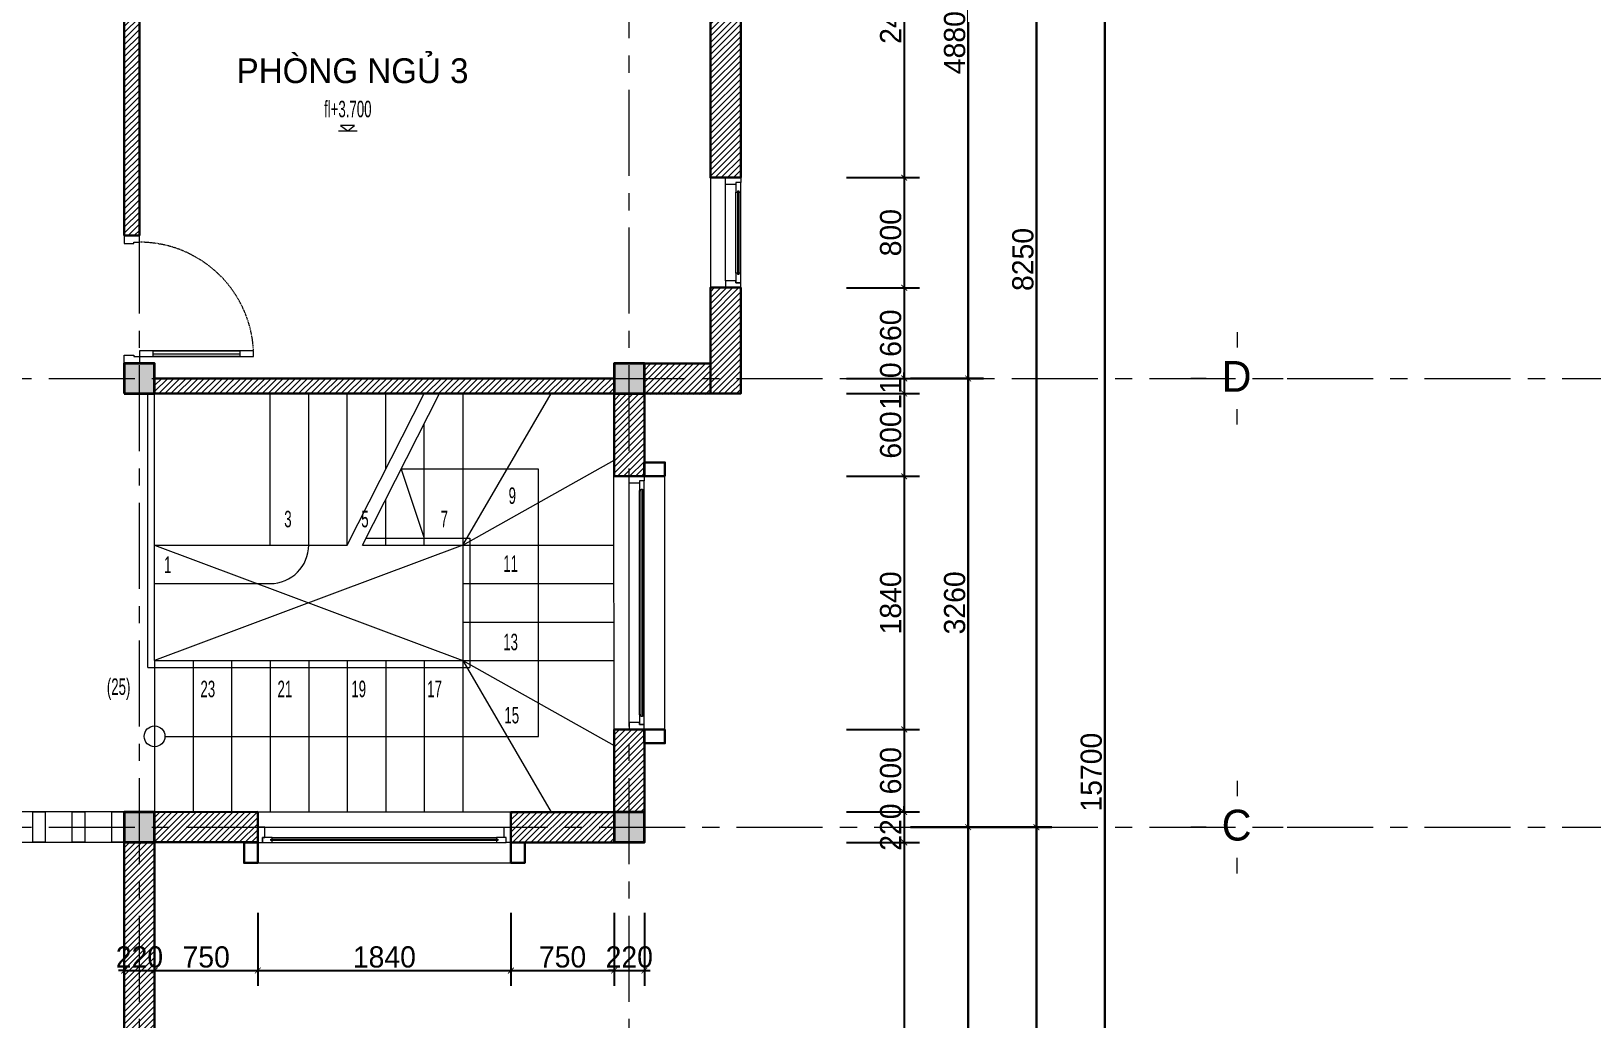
# Model space of a CAD drawing. Header units: millimetres. Extents: x 1832547 to 2001569, y -558009 to -417808.
# Drawn here: x 1925530 to 1936872, y -499174 to -491999 of the extents above; entities that cross this region are included whole.
import ezdxf
from ezdxf.enums import TextEntityAlignment as Align

# ---------------------------------------------------------------- set-up
doc = ezdxf.new("R2010")
doc.units = ezdxf.units.MM
doc.header["$MEASUREMENT"] = 0
doc.linetypes.add('CENTER', pattern=[2, 1.25, -0.25, 0.25, -0.25])
doc.linetypes.add('HIDDEN', pattern=[9.525, 6.35, -3.175])
doc.layers.get('0').update_dxf_attribs({"linetype": 'CONTINUOUS'})
doc.layers.get('DEFPOINTS').update_dxf_attribs({"linetype": 'CONTINUOUS'})
for name, color, linetype, lineweight in [('AUDIT_I_160126172308-0', 7, 'CONTINUOUS', 5), ('CA . CỬA', 251, 'CONTINUOUS', 5), ('CA. TUONG', 30, 'CONTINUOUS', 30), ('CA.cot', 2, 'CONTINUOUS', 35), ('CA.dim 08', 8, 'CONTINUOUS', 13), ('CA.TEXT', 7, 'CONTINUOUS', 15), ('CA.thay 145', 145, 'CONTINUOUS', 18), ('CA.tim 67', 67, 'CENTER', 9), ('CA.vat lieu 08', 8, 'CONTINUOUS', 5), ('NKB-Fur', 25, 'CONTINUOUS', 9), ('NP-CỬA SỔ', 143, 'CONTINUOUS', 15), ('NP-THÉP', 5, 'CONTINUOUS', 15)]:
    doc.layers.add(name, color=color, linetype=linetype, lineweight=lineweight)
doc.styles.add('CA.JSC1', font='Vhavan.ttf', dxfattribs={"width": 0.8})
doc.styles.add('chu ghi chu', font='nghia5.shx', dxfattribs={"height": 200})
doc.styles.get("Standard").update_dxf_attribs({"font": 'roman.shx'})
doc.styles.add('ZENI2', font='Vhavanb.ttf')
doc.dimstyles.new('CA 70', dxfattribs={"dimscale": 0.7, "dimtxt": 220, "dimasz": 60, "dimexe": 160, "dimexo": 0, "dimgap": 30, "dimtad": 1, "dimdec": 0, "dimrnd": 5, "dimzin": 0, "dimdsep": 46, "dimtxsty": 'Standard', "dimblk": 'ARCHTICK', "dimcen": 0.09, "dimdle": 160, "dimclrd": 256, "dimclre": 256, "dimclrt": 255, "dimadec": 0, "dimazin": 0, "dimtfac": 1, "dimtdec": 0, "dimtix": 1, "dimtmove": 2, "dimatfit": 3, "dimldrblk": 'DOT', "dimfxl": 600, "dimfxlon": 1, "dimtolj": 1, "dimtzin": 0, "dimarcsym": 0})

# ---------------------------------------------------------------- blocks, each defined once
blk = doc.blocks.new('A$C6dc074dd')
at = {"layer": 'CA.TEXT'}
for points in [[(117, 37), (15, 37), (68, 0), (117, 37)], [(0, 0), (137, 0)]]:
    blk.add_lwpolyline(points, dxfattribs=at)
blk = doc.blocks.new('_ArchTick')
at = {"color": 1, "linetype": 'ByBlock', "const_width": 0.15}
blk.add_lwpolyline([(-0.5, -0.5), (0.5, 0.5)], dxfattribs=at)
blk = doc.blocks.new('*D672')
at = {"layer": 'CA.dim 08', "lineweight": -2, "transparency": 16777216}
for p, q in [((1932340, -477494), (1932340, -473430)), ((1931920, -473542), (1932452, -473542)), ((1931920, -477382), (1932452, -477382))]:
    blk.add_line(p, q, dxfattribs=at)
at = {"layer": 'DEFPOINTS', "color": 0, "transparency": 16777216}
for p in [(1931444, -473542), (1932340, -473542), (1931444, -477382)]:
    blk.add_point(p, dxfattribs=at)
at = {"layer": 'CA.dim 08', "lineweight": -2, "transparency": 16777216, "xscale": 42, "yscale": 42, "zscale": 42}
for p, rotation in [((1932340, -473542), 90), ((1932340, -477382), 270)]:
    blk.add_blockref('_ArchTick', p, dxfattribs=dict(at, rotation=rotation))
at = {"layer": 'CA.dim 08', "color": 255, "transparency": 16777216, "insert": (1932242, -475462), "char_height": 154, "attachment_point": 5, "rotation": 90}
blk.add_mtext('\\A1;3840', dxfattribs=at)
blk = doc.blocks.new('_DOT')
at = {"color": 1, "linetype": 'ByBlock'}
blk.add_line((-0.5, 0), (-1, 0), dxfattribs=at)
at = {"color": 1, "linetype": 'ByBlock', "const_width": 0.5}
blk.add_lwpolyline([(-0.25, 0, 1), (0.25, 0, 1)], format="xyb", close=True, dxfattribs=at)
blk = doc.blocks.new('*D673')
at = {"layer": 'CA.dim 08', "lineweight": -2, "transparency": 16777216}
for p, q in [((1932340, -473654), (1932340, -470170)), ((1931920, -470282), (1932452, -470282)), ((1931920, -473542), (1932452, -473542))]:
    blk.add_line(p, q, dxfattribs=at)
at = {"layer": 'DEFPOINTS', "color": 0, "transparency": 16777216}
for p in [(1931444, -470282), (1932340, -470282), (1931444, -473542)]:
    blk.add_point(p, dxfattribs=at)
at = {"layer": 'CA.dim 08', "lineweight": -2, "transparency": 16777216, "xscale": 42, "yscale": 42, "zscale": 42}
for p, rotation in [((1932340, -470282), 90), ((1932340, -473542), 270)]:
    blk.add_blockref('_ArchTick', p, dxfattribs=dict(at, rotation=rotation))
at = {"layer": 'CA.dim 08', "color": 255, "transparency": 16777216, "insert": (1932242, -471912), "char_height": 154, "attachment_point": 5, "rotation": 90}
blk.add_mtext('\\A1;3260', dxfattribs=at)
blk = doc.blocks.new('*D674')
at = {"layer": 'CA.dim 08', "lineweight": -2, "transparency": 16777216}
for p, q in [((1932340, -470394), (1932340, -465290)), ((1931920, -465402), (1932452, -465402)), ((1931920, -470282), (1932452, -470282))]:
    blk.add_line(p, q, dxfattribs=at)
at = {"layer": 'DEFPOINTS', "color": 0, "transparency": 16777216}
for p in [(1931444, -465402), (1932340, -465402), (1931444, -470282)]:
    blk.add_point(p, dxfattribs=at)
at = {"layer": 'CA.dim 08', "lineweight": -2, "transparency": 16777216, "xscale": 42, "yscale": 42, "zscale": 42}
for p, rotation in [((1932340, -465402), 90), ((1932340, -470282), 270)]:
    blk.add_blockref('_ArchTick', p, dxfattribs=dict(at, rotation=rotation))
at = {"layer": 'CA.dim 08', "color": 255, "transparency": 16777216, "insert": (1932242, -467842), "char_height": 154, "attachment_point": 5, "rotation": 90}
blk.add_mtext('\\A1;4880', dxfattribs=at)
blk = doc.blocks.new('*D676')
at = {"layer": 'CA.dim 08', "lineweight": -2, "transparency": 16777216}
for p, q in [((1932836, -473430), (1932836, -481104)), ((1932416, -473542), (1932948, -473542)), ((1932416, -480992), (1932948, -480992))]:
    blk.add_line(p, q, dxfattribs=at)
at = {"layer": 'DEFPOINTS', "color": 0, "transparency": 16777216}
for p in [(1931444, -473542), (1931444, -480992), (1932836, -480992)]:
    blk.add_point(p, dxfattribs=at)
at = {"layer": 'CA.dim 08', "lineweight": -2, "transparency": 16777216, "xscale": 42, "yscale": 42, "zscale": 42}
for p, rotation in [((1932836, -473542), 90), ((1932836, -480992), 270)]:
    blk.add_blockref('_ArchTick', p, dxfattribs=dict(at, rotation=rotation))
at = {"layer": 'CA.dim 08', "color": 255, "transparency": 16777216, "insert": (1932738, -477267), "char_height": 154, "attachment_point": 5, "rotation": 90}
blk.add_mtext('\\A1;7450', dxfattribs=at)
blk = doc.blocks.new('*D677')
at = {"layer": 'CA.dim 08', "lineweight": -2, "transparency": 16777216}
for p, q in [((1932836, -473654), (1932836, -465180)), ((1932416, -465292), (1932948, -465292)), ((1932416, -473542), (1932948, -473542))]:
    blk.add_line(p, q, dxfattribs=at)
at = {"layer": 'DEFPOINTS', "color": 0, "transparency": 16777216}
for p in [(1931444, -465292), (1932836, -465292), (1931444, -473542)]:
    blk.add_point(p, dxfattribs=at)
at = {"layer": 'CA.dim 08', "lineweight": -2, "transparency": 16777216, "xscale": 42, "yscale": 42, "zscale": 42}
for p, rotation in [((1932836, -465292), 90), ((1932836, -473542), 270)]:
    blk.add_blockref('_ArchTick', p, dxfattribs=dict(at, rotation=rotation))
at = {"layer": 'CA.dim 08', "color": 255, "transparency": 16777216, "insert": (1932738, -469417), "char_height": 154, "attachment_point": 5, "rotation": 90}
blk.add_mtext('\\A1;8250', dxfattribs=at)
blk = doc.blocks.new('A$Ccce9e104')
at = {"layer": 'CA.vat lieu 08'}
h = blk.add_hatch(color=256, dxfattribs=at)
h.dxf.hatch_style = 1
h.paths.add_polyline_path([(220, 220), (220, 0), (0, 0), (0, 220)])
at = {"layer": 'CA.cot'}
blk.add_lwpolyline([(220, 220), (220, 0), (0, 0), (0, 220)], close=True, dxfattribs=at)
blk = doc.blocks.new('*D684')
at = {"layer": 'CA.dim 08', "lineweight": -2, "transparency": 16777216}
for p, q in [((1933333, -465180), (1933333, -481104)), ((1932913, -465292), (1933445, -465292)), ((1932913, -480992), (1933445, -480992))]:
    blk.add_line(p, q, dxfattribs=at)
at = {"layer": 'DEFPOINTS', "color": 0, "transparency": 16777216}
for p in [(1931444, -465292), (1931444, -480992), (1933333, -480992)]:
    blk.add_point(p, dxfattribs=at)
at = {"layer": 'CA.dim 08', "lineweight": -2, "transparency": 16777216, "xscale": 42, "yscale": 42, "zscale": 42}
for p, rotation in [((1933333, -465292), 90), ((1933333, -480992), 270)]:
    blk.add_blockref('_ArchTick', p, dxfattribs=dict(at, rotation=rotation))
at = {"layer": 'CA.dim 08', "color": 255, "transparency": 16777216, "insert": (1933235, -473142), "char_height": 154, "attachment_point": 5, "rotation": 90}
blk.add_mtext('\\A1;15700', dxfattribs=at)
blk = doc.blocks.new('*U92')
blk.add_line((-100, -70), (-730, -70))
for points in [[(110, 0), (110, -60), (40, -60), (40, -50), (0, -50), (0, 0)], [(0, -50), (-830, -50), (-830, -90), (0, -90)], [(-100, -50), (-100, -90), (-730, -90), (-730, -50)], [(110, -930), (110, -870), (40, -870), (40, -880), (0, -880), (0, -930)]]:
    blk.add_lwpolyline(points, close=True)
at = {"linetype": 'HIDDEN'}
blk.add_arc((0, -50), 830, 180, 270, dxfattribs=at)
blk = doc.blocks.new('*U94')
for p, q in [((-140, 105), (-140, 694)), ((-105, 105), (-105, 694)), ((-30, 50), (-30, 749))]:
    blk.add_line(p, q)
for points in [[(-105, 749), (-30, 749), (-30, 799), (-140, 799), (-140, 764), (-105, 764)], [(-105, 764), (-105, 694), (-118, 694), (-118, 704), (-126, 704), (-126, 694), (-140, 694), (-140, 764)], [(-118, 95), (-118, 105), (-105, 105), (-105, 35), (-140, 35), (-140, 105), (-126, 105), (-126, 95)], [(-105, 50), (-30, 50), (-30, 0), (-140, 0), (-140, 35), (-105, 35)]]:
    blk.add_lwpolyline(points, close=True)
at = {"color": 8}
blk.add_lwpolyline([(-126, 95), (-118, 95), (-118, 704), (-126, 704)], close=True, dxfattribs=at)
blk = doc.blocks.new('*U95')
for p, q in [((-140, 105), (-140, 1735)), ((-105, 105), (-105, 1735)), ((-30, 50), (-30, 1790))]:
    blk.add_line(p, q)
for points in [[(-105, 1790), (-30, 1790), (-30, 1840), (-140, 1840), (-140, 1805), (-105, 1805)], [(-105, 1805), (-105, 1735), (-118, 1735), (-118, 1745), (-126, 1745), (-126, 1735), (-140, 1735), (-140, 1805)], [(-118, 95), (-118, 105), (-105, 105), (-105, 35), (-140, 35), (-140, 105), (-126, 105), (-126, 95)], [(-105, 50), (-30, 50), (-30, 0), (-140, 0), (-140, 35), (-105, 35)]]:
    blk.add_lwpolyline(points, close=True)
at = {"color": 8}
blk.add_lwpolyline([(-126, 95), (-118, 95), (-118, 1745), (-126, 1745)], close=True, dxfattribs=at)
blk = doc.blocks.new('FDBNDFJKBNFJKDNBFD')
at = {"layer": 'CA.vat lieu 08'}
for p, q in [((664804, -453296), (664804, -453401)), ((664594, -453612), (664490, -453612)), ((665015, -453612), (665119, -453612)), ((664804, -453926), (664804, -453821))]:
    blk.add_line(p, q, dxfattribs=at)
blk = doc.blocks.new('*D354')
at = {"layer": 'CA.dim 08', "lineweight": -2, "transparency": 16777216}
for p, q in [((1931875, -490550), (1931875, -493175)), ((1931455, -490662), (1931987, -490662)), ((1931455, -493063), (1931987, -493063))]:
    blk.add_line(p, q, dxfattribs=at)
at = {"layer": 'DEFPOINTS', "color": 0, "transparency": 16777216}
for p in [(1930687, -490662), (1930687, -493063), (1931875, -493063)]:
    blk.add_point(p, dxfattribs=at)
at = {"layer": 'CA.dim 08', "lineweight": -2, "transparency": 16777216, "xscale": 42, "yscale": 42, "zscale": 42}
for p, rotation in [((1931875, -490662), 90), ((1931875, -493063), 270)]:
    blk.add_blockref('_ArchTick', p, dxfattribs=dict(at, rotation=rotation))
at = {"layer": 'CA.dim 08', "color": 255, "transparency": 16777216, "insert": (1931777, -491862), "char_height": 154, "attachment_point": 5, "rotation": 90}
blk.add_mtext('\\A1;2400', dxfattribs=at)
blk = doc.blocks.new('*D355')
at = {"layer": 'CA.dim 08', "lineweight": -2, "transparency": 16777216}
for p, q in [((1931875, -492951), (1931875, -493975)), ((1931455, -493063), (1931987, -493063)), ((1931455, -493863), (1931987, -493863))]:
    blk.add_line(p, q, dxfattribs=at)
at = {"layer": 'DEFPOINTS', "color": 0, "transparency": 16777216}
for p in [(1930687, -493063), (1930687, -493863), (1931875, -493863)]:
    blk.add_point(p, dxfattribs=at)
at = {"layer": 'CA.dim 08', "lineweight": -2, "transparency": 16777216, "xscale": 42, "yscale": 42, "zscale": 42}
for p, rotation in [((1931875, -493063), 90), ((1931875, -493863), 270)]:
    blk.add_blockref('_ArchTick', p, dxfattribs=dict(at, rotation=rotation))
at = {"layer": 'CA.dim 08', "color": 255, "transparency": 16777216, "insert": (1931777, -493463), "char_height": 154, "attachment_point": 5, "rotation": 90}
blk.add_mtext('\\A1;800', dxfattribs=at)
blk = doc.blocks.new('*D356')
at = {"layer": 'CA.dim 08', "lineweight": -2, "transparency": 16777216}
for p, q in [((1931875, -493751), (1931875, -494634)), ((1931455, -493863), (1931987, -493863)), ((1931455, -494522), (1931987, -494522))]:
    blk.add_line(p, q, dxfattribs=at)
at = {"layer": 'DEFPOINTS', "color": 0, "transparency": 16777216}
for p in [(1930687, -493863), (1930907, -494522), (1931875, -494522)]:
    blk.add_point(p, dxfattribs=at)
at = {"layer": 'CA.dim 08', "lineweight": -2, "transparency": 16777216, "xscale": 42, "yscale": 42, "zscale": 42}
for p, rotation in [((1931875, -493863), 90), ((1931875, -494522), 270)]:
    blk.add_blockref('_ArchTick', p, dxfattribs=dict(at, rotation=rotation))
at = {"layer": 'CA.dim 08', "color": 255, "transparency": 16777216, "insert": (1931777, -494193), "char_height": 154, "attachment_point": 5, "rotation": 90}
blk.add_mtext('\\A1;660', dxfattribs=at)
blk = doc.blocks.new('*D357')
at = {"layer": 'CA.dim 08', "lineweight": -2, "transparency": 16777216}
for p, q in [((1931875, -494522), (1931875, -494480)), ((1931455, -494522), (1931987, -494522)), ((1931875, -494522), (1931875, -494632)), ((1931455, -494632), (1931987, -494632)), ((1931875, -494632), (1931875, -494674))]:
    blk.add_line(p, q, dxfattribs=at)
at = {"layer": 'DEFPOINTS', "color": 0, "transparency": 16777216}
for p in [(1930907, -494522), (1930687, -494632), (1931875, -494632)]:
    blk.add_point(p, dxfattribs=at)
at = {"layer": 'CA.dim 08', "lineweight": -2, "transparency": 16777216, "xscale": 42, "yscale": 42, "zscale": 42}
for p, rotation in [((1931875, -494522), 270), ((1931875, -494632), 90)]:
    blk.add_blockref('_ArchTick', p, dxfattribs=dict(at, rotation=rotation))
at = {"layer": 'CA.dim 08', "color": 255, "transparency": 16777216, "insert": (1931777, -494577), "char_height": 154, "attachment_point": 5, "rotation": 90}
blk.add_mtext('\\A1;110', dxfattribs=at)
blk = doc.blocks.new('*D358')
at = {"layer": 'CA.dim 08', "lineweight": -2, "transparency": 16777216}
for p, q in [((1931875, -494520), (1931875, -495345)), ((1931455, -494632), (1931987, -494632)), ((1931455, -495233), (1931987, -495233))]:
    blk.add_line(p, q, dxfattribs=at)
at = {"layer": 'DEFPOINTS', "color": 0, "transparency": 16777216}
for p in [(1930687, -494632), (1929831, -495233), (1931875, -495233)]:
    blk.add_point(p, dxfattribs=at)
at = {"layer": 'CA.dim 08', "lineweight": -2, "transparency": 16777216, "xscale": 42, "yscale": 42, "zscale": 42}
for p, rotation in [((1931875, -494632), 90), ((1931875, -495233), 270)]:
    blk.add_blockref('_ArchTick', p, dxfattribs=dict(at, rotation=rotation))
at = {"layer": 'CA.dim 08', "color": 255, "transparency": 16777216, "insert": (1931777, -494933), "char_height": 154, "attachment_point": 5, "rotation": 90}
blk.add_mtext('\\A1;600', dxfattribs=at)
blk = doc.blocks.new('*D359')
at = {"layer": 'CA.dim 08', "lineweight": -2, "transparency": 16777216}
for p, q in [((1931875, -495121), (1931875, -497184)), ((1931455, -495233), (1931987, -495233)), ((1931455, -497072), (1931987, -497072))]:
    blk.add_line(p, q, dxfattribs=at)
at = {"layer": 'DEFPOINTS', "color": 0, "transparency": 16777216}
for p in [(1929831, -495233), (1929832, -497072), (1931875, -497072)]:
    blk.add_point(p, dxfattribs=at)
at = {"layer": 'CA.dim 08', "lineweight": -2, "transparency": 16777216, "xscale": 42, "yscale": 42, "zscale": 42}
for p, rotation in [((1931875, -495233), 90), ((1931875, -497072), 270)]:
    blk.add_blockref('_ArchTick', p, dxfattribs=dict(at, rotation=rotation))
at = {"layer": 'CA.dim 08', "color": 255, "transparency": 16777216, "insert": (1931777, -496153), "char_height": 154, "attachment_point": 5, "rotation": 90}
blk.add_mtext('\\A1;1840', dxfattribs=at)
blk = doc.blocks.new('*D360')
at = {"layer": 'CA.dim 08', "lineweight": -2, "transparency": 16777216}
for p, q in [((1931875, -496960), (1931875, -497784)), ((1931455, -497072), (1931987, -497072)), ((1931455, -497672), (1931987, -497672))]:
    blk.add_line(p, q, dxfattribs=at)
at = {"layer": 'DEFPOINTS', "color": 0, "transparency": 16777216}
for p in [(1929832, -497072), (1929767, -497672), (1931875, -497672)]:
    blk.add_point(p, dxfattribs=at)
at = {"layer": 'CA.dim 08', "lineweight": -2, "transparency": 16777216, "xscale": 42, "yscale": 42, "zscale": 42}
for p, rotation in [((1931875, -497072), 90), ((1931875, -497672), 270)]:
    blk.add_blockref('_ArchTick', p, dxfattribs=dict(at, rotation=rotation))
at = {"layer": 'CA.dim 08', "color": 255, "transparency": 16777216, "insert": (1931777, -497372), "char_height": 154, "attachment_point": 5, "rotation": 90}
blk.add_mtext('\\A1;600', dxfattribs=at)
blk = doc.blocks.new('*D361')
at = {"layer": 'CA.dim 08', "lineweight": -2, "transparency": 16777216}
for p, q in [((1931875, -497672), (1931875, -497630)), ((1931455, -497672), (1931987, -497672)), ((1931875, -497672), (1931875, -497893)), ((1931455, -497893), (1931987, -497893)), ((1931875, -497893), (1931875, -497935))]:
    blk.add_line(p, q, dxfattribs=at)
at = {"layer": 'DEFPOINTS', "color": 0, "transparency": 16777216}
for p in [(1929767, -497672), (1929767, -497893), (1931875, -497893)]:
    blk.add_point(p, dxfattribs=at)
at = {"layer": 'CA.dim 08', "lineweight": -2, "transparency": 16777216, "xscale": 42, "yscale": 42, "zscale": 42}
for p, rotation in [((1931875, -497672), 270), ((1931875, -497893), 90)]:
    blk.add_blockref('_ArchTick', p, dxfattribs=dict(at, rotation=rotation))
at = {"layer": 'CA.dim 08', "color": 255, "transparency": 16777216, "insert": (1931777, -497782), "char_height": 154, "attachment_point": 5, "rotation": 90}
blk.add_mtext('\\A1;220', dxfattribs=at)
blk = doc.blocks.new('*D362')
at = {"layer": 'CA.dim 08', "lineweight": -2, "transparency": 16777216}
for p, q in [((1931875, -497781), (1931875, -501624)), ((1931455, -497893), (1931987, -497893)), ((1931455, -501512), (1931987, -501512))]:
    blk.add_line(p, q, dxfattribs=at)
at = {"layer": 'DEFPOINTS', "color": 0, "transparency": 16777216}
for p in [(1929767, -497893), (1925747, -501512), (1931875, -501512)]:
    blk.add_point(p, dxfattribs=at)
at = {"layer": 'CA.dim 08', "lineweight": -2, "transparency": 16777216, "xscale": 42, "yscale": 42, "zscale": 42}
for p, rotation in [((1931875, -497893), 90), ((1931875, -501512), 270)]:
    blk.add_blockref('_ArchTick', p, dxfattribs=dict(at, rotation=rotation))
at = {"layer": 'CA.dim 08', "color": 255, "transparency": 16777216, "insert": (1931777, -499702), "char_height": 154, "attachment_point": 5, "rotation": 90}
blk.add_mtext('\\A1;3620', dxfattribs=at)
blk = doc.blocks.new('*D371')
at = {"layer": 'CA.dim 08', "lineweight": -2, "transparency": 16777216}
for p, q in [((1926207, -498404), (1926207, -498936)), ((1926427, -498404), (1926427, -498936)), ((1926207, -498824), (1926165, -498824)), ((1926207, -498824), (1926427, -498824)), ((1926427, -498824), (1926469, -498824))]:
    blk.add_line(p, q, dxfattribs=at)
at = {"layer": 'DEFPOINTS', "color": 0, "transparency": 16777216}
for p in [(1926427, -497892), (1926207, -498269), (1926427, -498824)]:
    blk.add_point(p, dxfattribs=at)
at = {"layer": 'CA.dim 08', "lineweight": -2, "transparency": 16777216, "xscale": 42, "yscale": 42, "zscale": 42}
blk.add_blockref('_ArchTick', (1926207, -498824), dxfattribs=at)
at = {"layer": 'CA.dim 08', "lineweight": -2, "transparency": 16777216, "xscale": 42, "yscale": 42, "zscale": 42, "rotation": 180}
blk.add_blockref('_ArchTick', (1926427, -498824), dxfattribs=at)
at = {"layer": 'CA.dim 08', "color": 255, "transparency": 16777216, "insert": (1926317, -498726), "char_height": 154, "attachment_point": 5}
blk.add_mtext('\\A1;220', dxfattribs=at)
blk = doc.blocks.new('*D372')
at = {"layer": 'CA.dim 08', "lineweight": -2, "transparency": 16777216}
for p, q in [((1926427, -498404), (1926427, -498936)), ((1927177, -498404), (1927177, -498936)), ((1926315, -498824), (1927289, -498824))]:
    blk.add_line(p, q, dxfattribs=at)
at = {"layer": 'DEFPOINTS', "color": 0, "transparency": 16777216}
for p in [(1927177, -497672), (1926427, -497892), (1927177, -498824)]:
    blk.add_point(p, dxfattribs=at)
at = {"layer": 'CA.dim 08', "lineweight": -2, "transparency": 16777216, "xscale": 42, "yscale": 42, "zscale": 42, "rotation": 180}
blk.add_blockref('_ArchTick', (1926427, -498824), dxfattribs=at)
at = {"layer": 'CA.dim 08', "lineweight": -2, "transparency": 16777216, "xscale": 42, "yscale": 42, "zscale": 42}
blk.add_blockref('_ArchTick', (1927177, -498824), dxfattribs=at)
at = {"layer": 'CA.dim 08', "color": 255, "transparency": 16777216, "insert": (1926802, -498726), "char_height": 154, "attachment_point": 5}
blk.add_mtext('\\A1;750', dxfattribs=at)
blk = doc.blocks.new('*D373')
at = {"layer": 'CA.dim 08', "lineweight": -2, "transparency": 16777216}
for p, q in [((1927177, -498404), (1927177, -498936)), ((1929017, -498404), (1929017, -498936)), ((1927065, -498824), (1929129, -498824))]:
    blk.add_line(p, q, dxfattribs=at)
at = {"layer": 'DEFPOINTS', "color": 0, "transparency": 16777216}
for p in [(1927177, -497672), (1929017, -497672), (1929017, -498824)]:
    blk.add_point(p, dxfattribs=at)
at = {"layer": 'CA.dim 08', "lineweight": -2, "transparency": 16777216, "xscale": 42, "yscale": 42, "zscale": 42, "rotation": 180}
blk.add_blockref('_ArchTick', (1927177, -498824), dxfattribs=at)
at = {"layer": 'CA.dim 08', "lineweight": -2, "transparency": 16777216, "xscale": 42, "yscale": 42, "zscale": 42}
blk.add_blockref('_ArchTick', (1929017, -498824), dxfattribs=at)
at = {"layer": 'CA.dim 08', "color": 255, "transparency": 16777216, "insert": (1928097, -498726), "char_height": 154, "attachment_point": 5}
blk.add_mtext('\\A1;1840', dxfattribs=at)
blk = doc.blocks.new('*D374')
at = {"layer": 'CA.dim 08', "lineweight": -2, "transparency": 16777216}
for p, q in [((1929017, -498404), (1929017, -498936)), ((1929767, -498404), (1929767, -498936)), ((1928905, -498824), (1929879, -498824))]:
    blk.add_line(p, q, dxfattribs=at)
at = {"layer": 'DEFPOINTS', "color": 0, "transparency": 16777216}
for p in [(1929017, -497672), (1929767, -497892), (1929767, -498824)]:
    blk.add_point(p, dxfattribs=at)
at = {"layer": 'CA.dim 08', "lineweight": -2, "transparency": 16777216, "xscale": 42, "yscale": 42, "zscale": 42, "rotation": 180}
blk.add_blockref('_ArchTick', (1929017, -498824), dxfattribs=at)
at = {"layer": 'CA.dim 08', "lineweight": -2, "transparency": 16777216, "xscale": 42, "yscale": 42, "zscale": 42}
blk.add_blockref('_ArchTick', (1929767, -498824), dxfattribs=at)
at = {"layer": 'CA.dim 08', "color": 255, "transparency": 16777216, "insert": (1929392, -498726), "char_height": 154, "attachment_point": 5}
blk.add_mtext('\\A1;750', dxfattribs=at)
blk = doc.blocks.new('*D375')
at = {"layer": 'CA.dim 08', "lineweight": -2, "transparency": 16777216}
for p, q in [((1929767, -498404), (1929767, -498936)), ((1929987, -498404), (1929987, -498936)), ((1929767, -498824), (1929725, -498824)), ((1929767, -498824), (1929987, -498824)), ((1929987, -498824), (1930029, -498824))]:
    blk.add_line(p, q, dxfattribs=at)
at = {"layer": 'DEFPOINTS', "color": 0, "transparency": 16777216}
for p in [(1929767, -497892), (1929987, -497892), (1929987, -498824)]:
    blk.add_point(p, dxfattribs=at)
at = {"layer": 'CA.dim 08', "lineweight": -2, "transparency": 16777216, "xscale": 42, "yscale": 42, "zscale": 42}
blk.add_blockref('_ArchTick', (1929767, -498824), dxfattribs=at)
at = {"layer": 'CA.dim 08', "lineweight": -2, "transparency": 16777216, "xscale": 42, "yscale": 42, "zscale": 42, "rotation": 180}
blk.add_blockref('_ArchTick', (1929987, -498824), dxfattribs=at)
at = {"layer": 'CA.dim 08', "color": 255, "transparency": 16777216, "insert": (1929877, -498726), "char_height": 154, "attachment_point": 5}
blk.add_mtext('\\A1;220', dxfattribs=at)
blk = doc.blocks.new('ỬT54')
at = {"layer": 'CA.vat lieu 08'}
h = blk.add_hatch(dxfattribs=at)
h.set_pattern_fill('ANSI31', color=256, scale=250)
h.set_pattern_definition([(45, (0, 0.373), (-22.0970869, 22.0970869), [])])
h.paths.add_polyline_path([(1925407, -463791.5), (1924606.9, -463791.5), (1924606.9, -463791.5), (1924606.9, -463791.5), (1923433, -463791.5), (1923433, -463901.5), (1924496.9, -463901.5), (1924496.9, -464542.5), (1924606.9, -464542.5), (1924606.9, -463901.5), (1925407, -463901.5)])
h.paths.add_polyline_path([(1922733.3, -463791.5), (1921406.9, -463791.5), (1921406.9, -465298.3), (1920206.9, -465298.3), (1920206.9, -465511.2), (1920426.9, -465511.7), (1924496.9, -465512), (1924496.9, -465621.1), (1924606.9, -465621.1), (1924606.9, -465291.8), (1921516.9, -465291.8), (1921516.9, -463901.5), (1922733.3, -463901.5)])
h.paths.add_polyline_path([(1927532, -463791.8), (1926207, -463791.8), (1926207, -465291.5), (1926317, -465291.5), (1926317, -463901.8), (1927532, -463901.8)])
h.paths.add_polyline_path([(1929987, -463791.8), (1928231.7, -463791.8), (1928231.7, -463901.8), (1929767, -463901.8), (1929767, -464205.3), (1929987, -464205.3)])
h.paths.add_polyline_path([(1930687, -465298.3), (1929987, -465298.3), (1929987, -465518.3), (1930687, -465518.3)])
h.paths.add_polyline_path([(1929767, -465405.2), (1927176.4, -465398.4), (1927176.4, -465505.3), (1929767, -465512.1)])
h.paths.add_polyline_path([(1926317, -465511.5), (1926207, -465511.5), (1926207, -469241.5), (1926317, -469241.5)])
h.paths.add_polyline_path([(1924606.9, -466551.1), (1924496.9, -466551.1), (1924496.9, -470281.5), (1924606.9, -470281.5)])
h.paths.add_polyline_path([(1920426.9, -466860.9), (1920206.9, -466860.9), (1920206.9, -468821.7), (1920426.9, -468821.7)])
h.paths.add_polyline_path([(1920426.9, -469621.4), (1920206.9, -469621.4), (1920206.9, -470171.5), (1920426.9, -470171.5)])
h.paths.add_polyline_path([(1924606.9, -470281.5), (1920426.9, -470281.5), (1920426.9, -470391.5), (1924606.9, -470391.5)])
h.paths.add_polyline_path([(1929767, -470281.5), (1926427, -470281.5), (1926427, -470391.5), (1929767, -470391.5)])
h.paths.add_polyline_path([(1930687, -469621.7), (1930467, -469621.7), (1930467, -470391.5), (1930687, -470391.5)])
h.paths.add_polyline_path([(1930467, -470178.3), (1929987, -470178.3), (1929987, -470398.3), (1930467, -470398.3)])
h.paths.add_polyline_path([(1930687, -466420.9), (1930467, -466420.9), (1930467, -468821.7), (1930687, -468821.7)])
h.paths.add_polyline_path([(1927177, -473431), (1926427, -473431.5), (1926427, -473651.5), (1927177, -473651.3)])
h.paths.add_polyline_path([(1929767, -473431.5), (1929016.9, -473431.5), (1929016.9, -473651.5), (1929116.9, -473651.5), (1929767, -473651.5)])
h.paths.add_polyline_path([(1920426.9, -476361.6), (1920207.3, -476361.6), (1920207.3, -477271.5), (1920426.9, -477271.5)])
h.paths.add_polyline_path([(1920868.1, -477271.5), (1920426.9, -477271.5), (1920426.9, -477491.5), (1920868.1, -477491.5)])
h.paths.add_polyline_path([(1920426.9, -473651.5), (1920207.3, -473651.5), (1920207.3, -474561.5), (1920426.9, -474561.5)])
h = blk.add_hatch(dxfattribs=at)
h.set_pattern_fill('ANSI31', color=256, scale=250)
h.paths.add_polyline_path([(1929987, -470391.8), (1929767, -470391.8), (1929767, -470992), (1929986.3, -470991.9), (1929986.3, -470891.9)])
h = blk.add_hatch(dxfattribs=at)
h.set_pattern_fill('ANSI31', color=256, scale=250)
h.paths.add_polyline_path([(1929987, -472931.8), (1929986.3, -472931.8), (1929986.3, -472832), (1929767, -472831.9), (1929767, -473431.8), (1929987, -473431.8)])
h = blk.add_hatch(dxfattribs=at)
h.set_pattern_fill('ANSI31', color=256, scale=250)
h.paths.add_polyline_path([(1926427, -473651.8), (1926207, -473651.8), (1926207, -477271.8), (1926207, -477271.8), (1926427, -477271.8)])
at = {"layer": 'CA. TUONG'}
for p, q in [((1929986.3, -470991.9), (1929766.3, -470992)), ((1929766.7, -472831.9), (1929986.9, -472832)), ((1929986.9, -472831.8), (1929766.9, -472831.9))]:
    blk.add_line(p, q, dxfattribs=at)
for points in [[(1926207, -465511.8), (1926317, -465511.8), (1926317, -469241.8), (1926207, -469241.8)], [(1930687, -468822.1), (1930467, -468822.1), (1930467, -466421.6), (1930687, -466421.6)], [(1930687, -469622), (1930467, -469622), (1930467, -470391.8), (1930687, -470391.8)], [(1930467, -470391.8), (1929987, -470391.8), (1929987, -470171.8), (1930467, -470171.8)], [(1926427, -470281.8), (1929767, -470281.8), (1929767, -470391.8), (1926427, -470391.8)], [(1930136.3, -470991.9), (1930136.3, -470891.9), (1929986.3, -470891.9), (1929986.3, -470991.9)], [(1930136.3, -472831.8), (1930136.3, -472931.8), (1929986.3, -472931.8), (1929986.3, -472831.8)], [(1929016.9, -473651.9), (1929767, -473651.9), (1929767, -473431.8), (1929016.9, -473431.8)], [(1927177.1, -473801.9), (1927077.1, -473801.9), (1927077.1, -473651.9), (1927177.1, -473651.9)], [(1929016.9, -473801.9), (1929116.9, -473801.9), (1929116.9, -473651.9), (1929016.9, -473651.9)]]:
    blk.add_lwpolyline(points, close=True, dxfattribs=at)
for points in [[(1929767, -470992), (1929767, -470391.8)], [(1929767, -470391.8), (1929987, -470391.8)], [(1929987, -470391.8), (1929987, -470991.9)], [(1929767, -473431.8), (1929767, -472831.9)], [(1929987, -473431.8), (1929987, -472831.8)], [(1927177, -473431.4), (1926427, -473431.8), (1926427, -473651.8), (1927177, -473651.7), (1927177, -473431.4)], [(1929767, -473431.8), (1929987, -473431.8)], [(1926207, -477271.8), (1926207, -473651.8), (1926427, -473651.8), (1926427, -477271.8)]]:
    blk.add_lwpolyline(points, dxfattribs=at)
at = {"layer": 'CA.thay 145'}
for p, q in [((1928667, -470391.8), (1928667, -471491.8)), ((1928667, -471491.8), (1929308.7, -470391.8)), ((1928387, -471491.8), (1928387, -470610.8)), ((1928667, -471491.8), (1929766.6, -470875.6)), ((1930136.3, -470991.9), (1929986.3, -470991.9)), ((1928107, -471491.8), (1928107, -471160.8)), ((1928667, -471491.8), (1929767, -471491.8)), ((1928667, -471771.8), (1929767, -471771.8)), ((1928667, -472051.8), (1929767, -472051.8)), ((1926427, -472331.8), (1926427, -473431.8)), ((1926707, -472331.8), (1926707, -473431.8)), ((1926987, -472331.8), (1926987, -473431.8)), ((1927267, -472331.8), (1927267, -473431.8)), ((1927547, -472331.8), (1927547, -473431.8)), ((1927827, -472331.8), (1927827, -473431.8)), ((1928107, -472331.8), (1928107, -473431.8)), ((1928387, -472331.8), (1928387, -473431.8)), ((1928667, -472331.8), (1928667, -473431.8)), ((1928667, -472331.8), (1929767, -472331.8)), ((1928667, -472331.8), (1929308.7, -473431.8)), ((1928667, -472331.8), (1929766.6, -472948)), ((1929016.9, -473801.9), (1929016.9, -473651.9))]:
    blk.add_line(p, q, dxfattribs=at)
for points in [[(1927938.5, -471491.8), (1928498.5, -470391.8)], [(1929766.7, -472831.9), (1929765.7, -470992)], [(1927177, -473431.4), (1929016.9, -473431.4)]]:
    blk.add_lwpolyline(points, dxfattribs=at)
for points in [[(1925541.8, -473651.4), (1925541.8, -473431.4), (1925633, -473431.4), (1925633, -473651.4)], [(1925828.8, -473651.4), (1925828.8, -473431.4), (1925920, -473431.4), (1925920, -473651.4)], [(1926115.8, -473651.4), (1926115.8, -473431.4), (1926207, -473431.4), (1926207, -473651.4)]]:
    blk.add_lwpolyline(points, close=True, dxfattribs=at)
at = {"layer": 'CA.tim 67', "ltscale": 500}
for p, q in [((1926317, -483810.3), (1926317, -461351.6)), ((1929877, -483810.3), (1929877, -461351.6)), ((1911657.3, -470281.8), (1939836.3, -470281.8)), ((1911657.3, -473541.8), (1939836.3, -473541.8))]:
    blk.add_line(p, q, dxfattribs=at)
at = {"layer": 'CA.vat lieu 08', "ltscale": 30}
for p, q in [((1927267, -471491.8), (1927267, -470391.8)), ((1927547, -471491.8), (1927547, -470391.8)), ((1927827, -471491.8), (1927827, -470391.8)), ((1928107, -470941.8), (1928107, -470391.8)), ((1926427, -471491.8), (1927827, -471491.8)), ((1926427, -471491.8), (1928667, -472331.8)), ((1928667, -471491.8), (1926427, -472331.8)), ((1926427, -471771.8), (1927267, -471771.8)), ((1926427, -472381.8), (1928717, -472381.8))]:
    blk.add_line(p, q, dxfattribs=at)
at = {"layer": 'CA.vat lieu 08'}
for p, q in [((1930136.3, -472831.8), (1930136.3, -470991.9)), ((1927177.1, -473801.9), (1929016.9, -473801.9))]:
    blk.add_line(p, q, dxfattribs=at)
at = {"layer": 'CA.vat lieu 08', "ltscale": 30}
blk.add_lwpolyline([(1927827, -471491.8), (1928387, -470391.8)], dxfattribs=at)
at = {"layer": 'CA.vat lieu 08'}
for points in [[(1926502.5, -472881.8), (1929217, -472881.8), (1929217, -470941.8), (1928218.5, -470941.8)], [(1928218.5, -470941.8), (1928387, -471441.8)]]:
    blk.add_lwpolyline(points, dxfattribs=at)
blk.add_lwpolyline([(1925006.8, -473651.4), (1926207, -473651.4), (1926207, -473431.4), (1925006.8, -473431.4)], close=True, dxfattribs=at)
blk.add_circle((1926427, -472881.8), 75.5, dxfattribs=at)
at = {"layer": 'CA.vat lieu 08', "ltscale": 30}
blk.add_arc((1927267, -471491.8), 280, 270, 0, dxfattribs=at)
at = {"layer": 'NP-CỬA SỔ'}
blk.add_lwpolyline([(1930467, -468822.1), (1930467, -469622)], dxfattribs=at)
at = {"layer": 'NP-THÉP'}
for p, q in [((1926377, -472381.8), (1926377, -470391.8)), ((1926427, -472331.8), (1926427, -470391.8)), ((1927963.9, -471441.8), (1928717, -471441.8)), ((1928717, -471441.8), (1928717, -472381.8)), ((1927938.5, -471491.8), (1928667, -471491.8)), ((1928667, -471491.8), (1928667, -472331.8)), ((1926427, -472331.8), (1928667, -472331.8)), ((1926377, -472381.8), (1928717, -472381.8))]:
    blk.add_line(p, q, dxfattribs=at)
at = {"layer": 'CA . CỬA', "xscale": -1}
for name, p in [('*U94', (1930547, -469621.8)), ('*U95', (1929846.3, -472831.5))]:
    blk.add_blockref(name, p, dxfattribs=at)
at = {"layer": 'CA . CỬA', "xscale": -1, "rotation": 270}
blk.add_blockref('*U95', (1927177.4, -473511.9), dxfattribs=at)
at = {"layer": 'CA.cot', "xscale": -1, "rotation": 90}
for p in [(1926427, -470171.8), (1929987, -470171.8), (1926427, -473431.8), (1929987, -473431.8)]:
    blk.add_blockref('A$Ccce9e104', p, dxfattribs=at)
at = {"layer": 'CA.dim 08', "xscale": -1.066666666666667, "yscale": 1.066666666666667, "zscale": 1.066666666666667}
for p in [(2643419, 13570.4), (2643419, 10310.4)]:
    blk.add_blockref('FDBNDFJKBNFJKDNBFD', p, dxfattribs=at)
at = {"layer": 'NKB-Fur', "rotation": 180}
blk.add_blockref('*U92', (1926317, -470171.8), dxfattribs=at)
at = {"layer": 'AUDIT_I_160126172308-0', "style": 'CA.JSC1'}
for s, p in [('d', (1934290.6, -470266.8)), ('c', (1934290.6, -473526.8))]:
    blk.add_text(s, height=224, dxfattribs=at).set_placement(p, align=Align.MIDDLE)
at = {"layer": 'CA.dim 08'}
for base, p1, p2, picture, middle in [((1932836.4, -465291.8), (1931444.2, -473541.8), (1931444.2, -465291.8), '*D677', (1932738.4, -469416.8)), ((1933332.9, -480991.8), (1931444.2, -465291.8), (1931444.2, -480991.8), '*D684', (1933234.9, -473141.8)), ((1932339.9, -465401.8), (1931444.2, -470281.8), (1931444.2, -465401.8), '*D674', (1932241.9, -467841.8)), ((1932339.9, -470281.8), (1931444.2, -473541.8), (1931444.2, -470281.8), '*D673', (1932241.9, -471911.8)), ((1932339.9, -473541.8), (1931444.2, -477381.8), (1931444.2, -473541.8), '*D672', (1932241.9, -475461.8)), ((1932836.4, -480991.8), (1931444.2, -473541.8), (1931444.2, -480991.8), '*D676', (1932738.4, -477266.8))]:
    dim = blk.add_linear_dim(base=base, p1=p1, p2=p2, angle=90, dimstyle='CA 70', dxfattribs=at)
    dim.commit()
    dim.dimension.update_dxf_attribs({"geometry": picture, "text_midpoint": middle})

msp = doc.modelspace()

# ---------------------------------------------------------------- block references
at = {"layer": 'CA. TUONG'}
msp.add_blockref('ỬT54', (0, -24240.6), dxfattribs=at)
at = {"layer": 'CA.TEXT'}
msp.add_blockref('A$C6dc074dd', (1927763.4, -492722.5), dxfattribs=at)

# ---------------------------------------------------------------- texts
at = {"layer": 'CA.TEXT', "style": 'ZENI2'}
msp.add_text('phßng ngñ 3', height=180, dxfattribs=at).set_placement((1927865.9, -492376.3), align=Align.CENTER)
at = {"layer": 'CA.TEXT', "style": 'chu ghi chu', "width": 0.6}
for s, p in [('fl+3.700', (1927658.5, -492624.6)), ('9', (1928999.9, -495434)), ('3', (1927369.4, -495603.7)), ('5', (1927929, -495603.7)), ('7', (1928505.3, -495603.7)), ('1', (1926495.8, -495935.6)), ('11', (1928960.9, -495927.6)), ('13', (1928960.9, -496497.1)), ('(25)', (1926080.1, -496821.4)), ('23', (1926760.3, -496837.9)), ('21', (1927320.3, -496837.9)), ('19', (1927856.9, -496837.9)), ('17', (1928408, -496837.9)), ('15', (1928969.3, -497028.4))]:
    msp.add_text(s, height=120, dxfattribs=at).set_placement(p)

# ---------------------------------------------------------------- dimensions: what is measured, and where the dimension line sits
at = {"layer": 'CA.dim 08'}
for base, p1, p2, picture, middle in [((1931875.3, -493062.7), (1930687, -490661.9), (1930687, -493062.7), '*D354', (1931777.3, -491862.3)), ((1931875.3, -493862.7), (1930687, -493062.7), (1930687, -493862.7), '*D355', (1931777.3, -493462.7)), ((1931875.3, -494522.5), (1930687, -493862.7), (1930906.7, -494522.5), '*D356', (1931777.3, -494192.6)), ((1931875.3, -494632.5), (1930906.7, -494522.5), (1930687, -494632.5), '*D357', (1931777.3, -494577.5)), ((1931875.3, -495232.6), (1930687, -494632.5), (1929830.8, -495232.6), '*D358', (1931777.3, -494932.5)), ((1931875.3, -497072.5), (1929830.8, -495232.6), (1929831.9, -497072.5), '*D359', (1931777.3, -496152.6)), ((1931875.3, -497672.5), (1929831.9, -497072.5), (1929767, -497672.5), '*D360', (1931777.3, -497372.5)), ((1931875.3, -497892.5), (1929767, -497672.5), (1929767, -497892.5), '*D361', (1931777.3, -497782.5)), ((1931875.3, -501512.5), (1929767, -497892.5), (1925746.8, -501512.5), '*D362', (1931777.3, -499702.5))]:
    dim = msp.add_linear_dim(base=base, p1=p1, p2=p2, angle=90, dimstyle='CA 70', dxfattribs=at)
    dim.commit()
    dim.dimension.update_dxf_attribs({"geometry": picture, "text_midpoint": middle})
for base, p1, p2, picture, middle in [((1927177, -498824.1), (1926427, -497892.5), (1927177, -497672), '*D372', (1926802, -498726.1)), ((1929016.9, -498824.1), (1927177, -497672), (1929016.9, -497672), '*D373', (1928097, -498726.1)), ((1929767, -498824.1), (1929016.9, -497672), (1929767, -497892.5), '*D374', (1929392, -498726.1)), ((1926427, -498824.1), (1926207, -498269.4), (1926427, -497892.5), '*D371', (1926317, -498726.1)), ((1929987, -498824.1), (1929767, -497892.5), (1929987, -497892.5), '*D375', (1929877, -498726.1))]:
    dim = msp.add_linear_dim(base=base, p1=p1, p2=p2, dimstyle='CA 70', dxfattribs=at)
    dim.commit()
    dim.dimension.update_dxf_attribs({"geometry": picture, "text_midpoint": middle})

doc.saveas('drawing.dxf')
